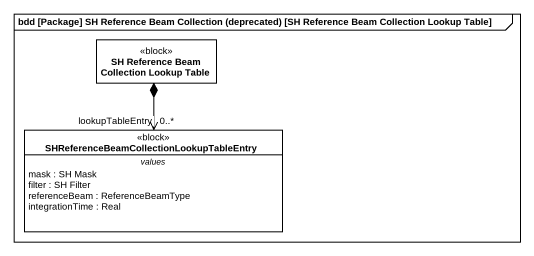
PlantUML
@startuml
mainframe bdd [Package] SH Reference Beam Collection (deprecated) [SH Reference Beam Collection Lookup Table]
hide circle
hide empty members
class "SH Reference Beam Collection Lookup Table" as SH_Reference_Beam <<block>>
class "SHReferenceBeamCollectionLookupTableEntry" as SHReferenceBeamCollectionLoo <<block>> {
  -- values --
  mask : SH Mask
  filter : SH Filter
  referenceBeam : ReferenceBeamType
  integrationTime : Real
}
SH_Reference_Beam *--> "lookupTableEntry\n0..*" SHReferenceBeamCollectionLoo
@enduml
